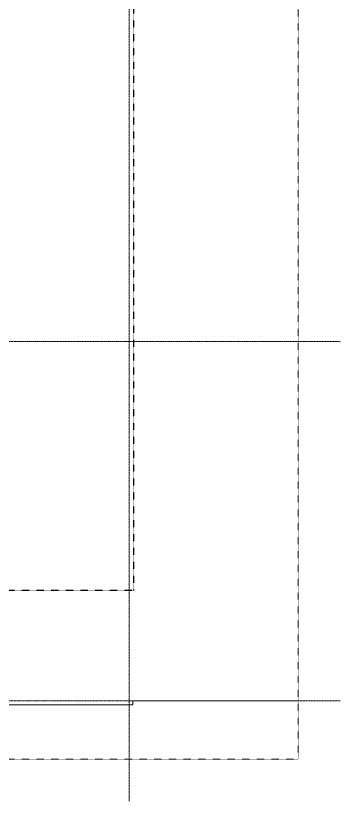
# Model space of a CAD drawing. Header units: inches. Extents: x -4058 to -1781, y 9814 to 12264.
# Drawn here: x -2030 to -1781, y 9814 to 10417 of the extents above; entities that cross this region are included whole.
import ezdxf

# ---------------------------------------------------------------- set-up
doc = ezdxf.new("R2010")
doc.units = ezdxf.units.IN
doc.header["$MEASUREMENT"] = 0
for name, pattern in [('Aligning Line 1_8_', [0.25, 0.125, -0.125]), ('Dash_2_', [0.25, 0.125, -0.125]), ('Grid Line 1_2_', [0.875, 0.5, -0.125, 0.125, -0.125])]:
    doc.linetypes.add(name, pattern=pattern)
for name, color, linetype, lineweight in [('0-1', 7, 'Continuous', 5), ('C-TOPO', 7, 'Continuous', 9), ('G-ANNO-SYMB', 111, 'Aligning Line 1_8_', 9), ('S-GRID-1', 1, 'Grid Line 1_2_', 9)]:
    doc.layers.add(name, color=color, linetype=linetype, lineweight=lineweight)
doc.layers.add('0-4', color=250, linetype='Dash_2_')

# ---------------------------------------------------------------- blocks, each defined once
blk = doc.blocks.new('CTR  - Topography_rvt-1-UNIT PLANS - 2ND FLOOR')
at = {"layer": 'C-TOPO'}
for p, q in [((-1813.51, 9891.19), (-1940.32, 9891.19)), ((-1940.32, 9891.19), (-1940.32, 9888.19)), ((-1961.15, 9888.19), (-2265.67, 9888.19)), ((-1940.32, 9888.19), (-1961.15, 9888.19))]:
    blk.add_line(p, q, dxfattribs=at)

msp = doc.modelspace()

# ---------------------------------------------------------------- linework, layer by layer
at = {"layer": '0-4'}
for p, q in [((-1939.7738, 10857.05383), (-1939.7738, 9975.89825)), ((-1939.7738, 9975.89825), (-3043.10454, 9975.89825))]:
    msp.add_line(p, q, dxfattribs=at)
at = {"layer": 'G-ANNO-SYMB'}
for p, q in [((-1813.52288, 12240.74859), (-1813.52288, 9846.2766)), ((-1939.7738, 10857.05383), (-1939.7738, 9975.89825)), ((-1939.7738, 9975.89825), (-3043.10454, 9975.89825)), ((-1813.52288, 9846.2766), (-4009.5295, 9846.2766))]:
    msp.add_line(p, q, dxfattribs=at)
at = {"layer": 'S-GRID-1'}
for p, q in [((-1943.32374, 9814.0266), (-1943.32374, 12247.50061)), ((-1781.27288, 10167.1894), (-4041.7795, 10167.1894)), ((-1781.27288, 9891.1894), (-4041.7795, 9891.1894))]:
    msp.add_line(p, q, dxfattribs=at)

# ---------------------------------------------------------------- block references
at = {"layer": '0-1'}
msp.add_blockref('CTR  - Topography_rvt-1-UNIT PLANS - 2ND FLOOR', (0, 0), dxfattribs=at)

doc.saveas('drawing.dxf')
